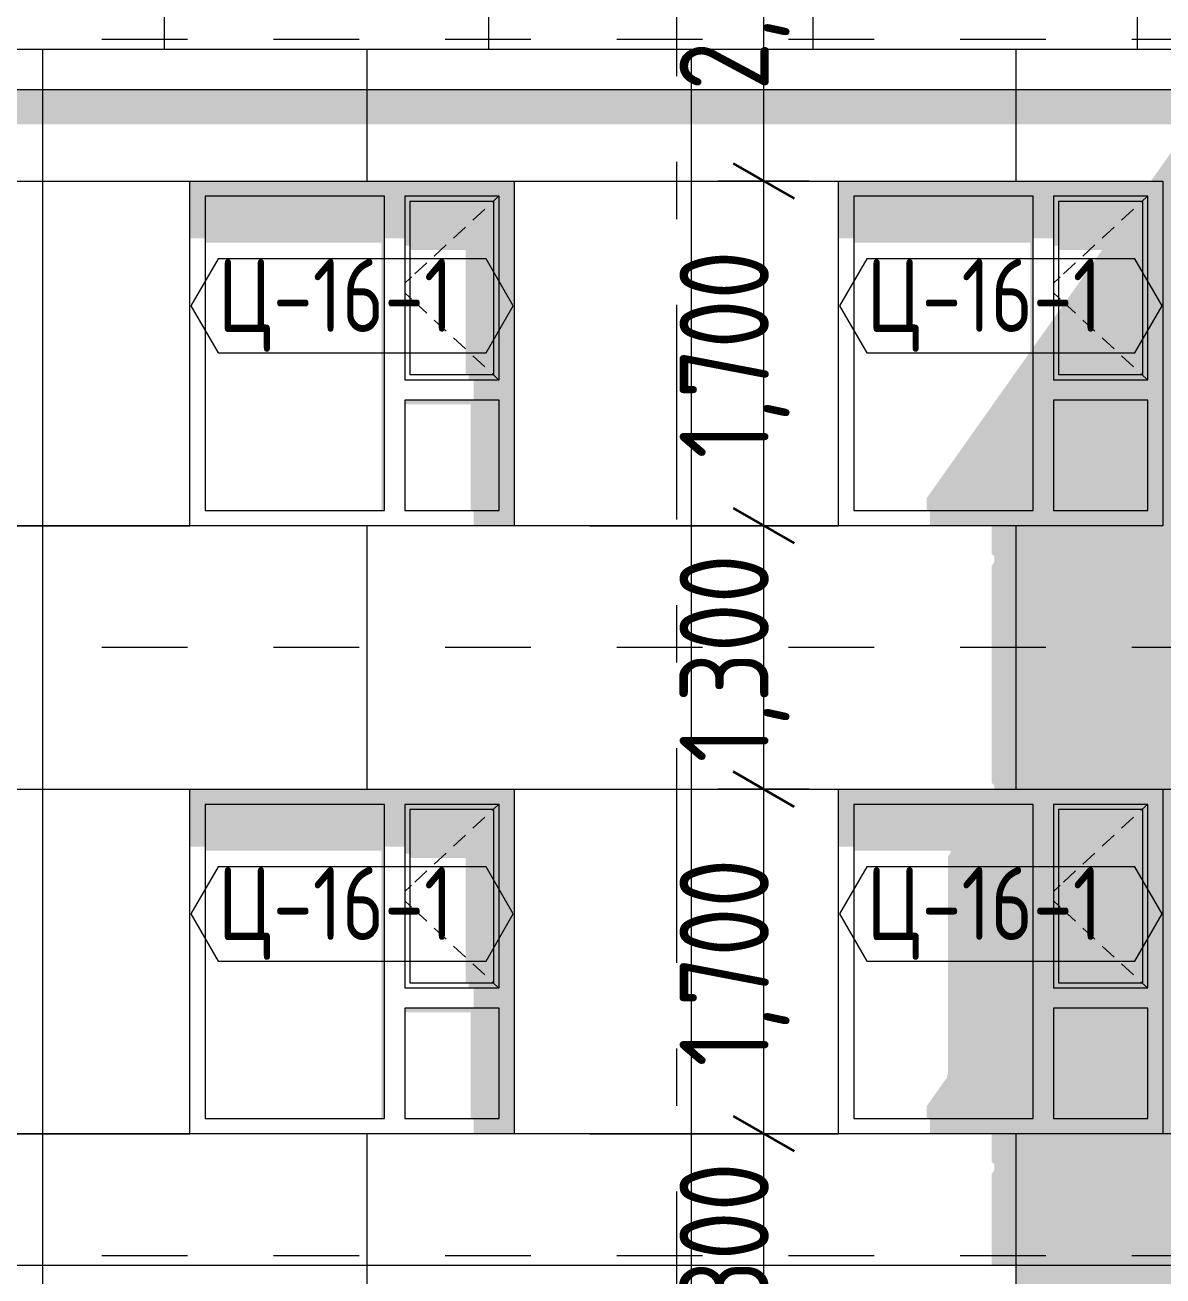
# Model space of a CAD drawing. Header units: millimetres. Extents: x 18162 to 7085488, y 72188 to 247925.
# Drawn here: x 4813226 to 4818840, y 121735 to 127907 of the extents above; entities that cross this region are included whole.
import ezdxf
from ezdxf.enums import TextEntityAlignment as Align

# ---------------------------------------------------------------- set-up
doc = ezdxf.new("R2010")
doc.units = ezdxf.units.MM
doc.header["$MEASUREMENT"] = 0
doc.linetypes.add('Dashed', pattern=[423.333333, 211.666667, -211.666667])
doc.linetypes.add('Double Dashed', pattern=[1093.611073, 529.166651, -211.666656, 141.111112, -211.666656])
for name, color, linetype in [('Archicad Windows', 7, 'Continuous'), ('Structural - Bearing', 7, 'Continuous'), ('Structural - Grid', 7, 'Continuous')]:
    doc.layers.add(name, color=color, linetype=linetype)
doc.styles.add('GENERATED_STYLE_3', font='', dxfattribs={"width": 0.8})
doc.styles.get('GENERATED_STYLE_3').set_extended_font_data('ISOCPEUR MON')
doc.dimstyles.new('GENERATED_STYLE__15', dxfattribs={"dimtxt": 440.00001, "dimasz": 228, "dimexe": 0.18, "dimexo": 150, "dimgap": 0, "dimtad": 1, "dimdec": 0, "dimzin": 0, "dimdsep": 46, "dimtxsty": 'GENERATED_STYLE_3', "dimblk": 'ARROWHEAD_2', "dimblk1": 'ARROWHEAD_2', "dimblk2": 'ARROWHEAD_2', "dimcen": 0.09, "dimclrd": 13, "dimclre": 13, "dimclrt": 13, "dimadec": 0, "dimazin": 0, "dimtfac": 1, "dimtdec": 4, "dimtmove": 0, "dimatfit": 3, "dimfxl": 1, "dimtolj": 1, "dimtzin": 0, "dimarcsym": 0})

# ---------------------------------------------------------------- blocks, each defined once
blk = doc.blocks.new('*X1906', base_point=(4860813, 82836.7))
at = {"layer": 'Structural - Bearing', "color": 8, "linetype": 'Continuous', "lineweight": 13}
for p, q in [((4813313, 121786.7), (4813313, 121586.7)), ((4814913, 121786.7), (4814913, 121586.7)), ((4816513, 121786.7), (4816513, 121586.7)), ((4818113, 121786.7), (4818113, 121586.7))]:
    blk.add_line(p, q, dxfattribs=at)
blk = doc.blocks.new('*X1911', base_point=(4860813, 82836.7))
at = {"layer": 'Structural - Bearing', "color": 8, "linetype": 'Continuous', "lineweight": 13}
for p, q in [((4813313, 124736.7), (4813313, 122436.7)), ((4814913, 124736.7), (4814913, 124136.7)), ((4816513, 124736.7), (4816513, 122436.7)), ((4818113, 124736.7), (4818113, 124136.7)), ((4813101.9, 124136.7), (4813313, 124136.7)), ((4813313, 124136.7), (4814039.5, 124136.7)), ((4815639.5, 124136.7), (4816013, 124136.7)), ((4816013, 124136.7), (4816513, 124136.7)), ((4816513, 124136.7), (4817239.5, 124136.7)), ((4818839.5, 124136.7), (4819213, 124136.7)), ((4813313, 122436.7), (4813101.9, 122436.7)), ((4813101.9, 122436.7), (4813313, 122436.7)), ((4813313, 122436.7), (4814039.5, 122436.7)), ((4813313, 122436.7), (4813313, 121836.7)), ((4814039.5, 122436.7), (4813313, 122436.7)), ((4814913, 122436.7), (4814913, 121836.7)), ((4816013, 122436.7), (4815639.5, 122436.7)), ((4816513, 122436.7), (4816013, 122436.7)), ((4816013, 122436.7), (4816513, 122436.7)), ((4816513, 122436.7), (4817239.5, 122436.7)), ((4816513, 122436.7), (4816513, 121836.7)), ((4817239.5, 122436.7), (4816513, 122436.7)), ((4818113, 122436.7), (4818113, 121836.7)), ((4819213, 122436.7), (4818839.5, 122436.7)), ((4813313, 121836.7), (4813313, 121786.7)), ((4814913, 121836.7), (4814913, 121786.7)), ((4816513, 121836.7), (4816513, 121786.7)), ((4818113, 121836.7), (4818113, 121786.7))]:
    blk.add_line(p, q, dxfattribs=at)
blk = doc.blocks.new('*X1925', base_point=(4860813, 82836.7))
at = {"layer": 'Structural - Bearing', "color": 8, "linetype": 'Continuous', "lineweight": 13}
for p, q in [((4813313, 127586.7), (4813313, 125436.7)), ((4814913, 127586.7), (4814913, 127136.7)), ((4816513, 127586.7), (4816513, 125436.7)), ((4818113, 127586.7), (4818113, 127136.7)), ((4813101.9, 127136.7), (4813313, 127136.7)), ((4813313, 127136.7), (4814039.5, 127136.7)), ((4815639.5, 127136.7), (4816013, 127136.7)), ((4816013, 127136.7), (4816513, 127136.7)), ((4816513, 127136.7), (4817239.5, 127136.7)), ((4813313, 125436.7), (4813101.9, 125436.7)), ((4813101.9, 125436.7), (4813313, 125436.7)), ((4813313, 125436.7), (4814039.5, 125436.7)), ((4813313, 125436.7), (4813313, 124836.7)), ((4814039.5, 125436.7), (4813313, 125436.7)), ((4814913, 125436.7), (4814913, 124836.7)), ((4816013, 125436.7), (4815639.5, 125436.7)), ((4816513, 125436.7), (4816013, 125436.7)), ((4816013, 125436.7), (4816513, 125436.7)), ((4816513, 125436.7), (4817239.5, 125436.7)), ((4816513, 125436.7), (4816513, 124836.7)), ((4817239.5, 125436.7), (4816513, 125436.7)), ((4818113, 125436.7), (4818113, 124836.7)), ((4813313, 124836.7), (4813313, 124736.7)), ((4814913, 124836.7), (4814913, 124736.7)), ((4816513, 124836.7), (4816513, 124736.7)), ((4818113, 124836.7), (4818113, 124736.7))]:
    blk.add_line(p, q, dxfattribs=at)
blk = doc.blocks.new('*X1936', base_point=(4860813, 82836.7))
at = {"layer": 'Structural - Bearing', "color": 8, "linetype": 'Continuous', "lineweight": 13}
for p, q in [((4813313, 127786.7), (4813313, 127586.7)), ((4814913, 127786.7), (4814913, 127586.7)), ((4816513, 127786.7), (4816513, 127586.7)), ((4818113, 127786.7), (4818113, 127586.7))]:
    blk.add_line(p, q, dxfattribs=at)
blk = doc.blocks.new('*X1953', base_point=(4860813, 82836.7))
at = {"layer": 'Structural - Bearing', "color": 7, "linetype": 'Continuous', "lineweight": 9}
for p, q in [((4813913, 128436.7), (4813913, 127836.7)), ((4815513, 128436.7), (4815513, 127836.7)), ((4817113, 128436.7), (4817113, 127836.7)), ((4818713, 128436.7), (4818713, 127836.7)), ((4813913, 127836.7), (4813913, 127786.7)), ((4815513, 127836.7), (4815513, 127786.7)), ((4817113, 127836.7), (4817113, 127786.7)), ((4818713, 127836.7), (4818713, 127786.7))]:
    blk.add_line(p, q, dxfattribs=at)
blk = doc.blocks.new('*D2120', base_point=(4860813, 82836.7))
at = {"color": 12, "linetype": 'Continuous', "lineweight": 35}
for p, q in [((4816719.9, 122523.3), (4817019.9, 122350.1)), ((4816719.9, 121223.3), (4817019.9, 121050.1))]:
    blk.add_line(p, q, dxfattribs=at)
at = {"color": 13, "linetype": 'Continuous', "lineweight": 13}
for p, q in [((4817094.9, 122436.7), (4816644.9, 122436.7)), ((4816869.9, 121136.7), (4816869.9, 122436.7)), ((4817094.9, 121136.7), (4816644.9, 121136.7))]:
    blk.add_line(p, q, dxfattribs=at)
at = {"color": 13, "lineweight": 13, "insert": (4816997.5, 121268.5), "char_height": 440, "attachment_point": 7, "rotation": 90, "style": 'GENERATED_STYLE_3'}
blk.add_mtext('\\A1;{\\pql;\\fISOCPEUR MON|b0|i0|c0|p0;\\W0.800000;1,300}', dxfattribs=at)
blk = doc.blocks.new('ARROWHEAD_2')
at = {"color": 0, "linetype": 'Continuous', "lineweight": 0}
for p, q in [((-0.378, -0.655), (0.378, 0.655)), ((0, 0), (-1, 0))]:
    blk.add_line(p, q, dxfattribs=at)
blk = doc.blocks.new('*D2121', base_point=(4860813, 82836.7))
at = {"color": 12, "linetype": 'Continuous', "lineweight": 35}
for p, q in [((4816719.9, 124223.3), (4817019.9, 124050.1)), ((4816719.9, 122523.3), (4817019.9, 122350.1))]:
    blk.add_line(p, q, dxfattribs=at)
at = {"color": 13, "linetype": 'Continuous', "lineweight": 13}
for p, q in [((4817094.9, 124136.7), (4816644.9, 124136.7)), ((4816869.9, 122436.7), (4816869.9, 124136.7)), ((4817094.9, 122436.7), (4816644.9, 122436.7))]:
    blk.add_line(p, q, dxfattribs=at)
at = {"color": 13, "lineweight": 13, "insert": (4816997.5, 122768.5), "char_height": 440, "attachment_point": 7, "rotation": 90, "style": 'GENERATED_STYLE_3'}
blk.add_mtext('\\A1;{\\pql;\\fISOCPEUR MON|b0|i0|c0|p0;\\W0.800000;1,700}', dxfattribs=at)
blk = doc.blocks.new('*D2122', base_point=(4860813, 82836.7))
at = {"color": 12, "linetype": 'Continuous', "lineweight": 35}
for p, q in [((4816719.9, 125523.3), (4817019.9, 125350.1)), ((4816719.9, 124223.3), (4817019.9, 124050.1))]:
    blk.add_line(p, q, dxfattribs=at)
at = {"color": 13, "linetype": 'Continuous', "lineweight": 13}
for p, q in [((4817094.9, 125436.7), (4816644.9, 125436.7)), ((4816869.9, 124136.7), (4816869.9, 125436.7)), ((4817094.9, 124136.7), (4816644.9, 124136.7))]:
    blk.add_line(p, q, dxfattribs=at)
at = {"color": 13, "lineweight": 13, "insert": (4816997.5, 124268.5), "char_height": 440, "attachment_point": 7, "rotation": 90, "style": 'GENERATED_STYLE_3'}
blk.add_mtext('\\A1;{\\pql;\\fISOCPEUR MON|b0|i0|c0|p0;\\W0.800000;1,300}', dxfattribs=at)
blk = doc.blocks.new('*D2123', base_point=(4860813, 82836.7))
at = {"color": 12, "linetype": 'Continuous', "lineweight": 35}
for p, q in [((4816719.9, 127223.3), (4817019.9, 127050.1)), ((4816719.9, 125523.3), (4817019.9, 125350.1))]:
    blk.add_line(p, q, dxfattribs=at)
at = {"color": 13, "linetype": 'Continuous', "lineweight": 13}
for p, q in [((4817094.9, 127136.7), (4816644.9, 127136.7)), ((4816869.9, 125436.7), (4816869.9, 127136.7)), ((4817094.9, 125436.7), (4816644.9, 125436.7))]:
    blk.add_line(p, q, dxfattribs=at)
at = {"color": 13, "lineweight": 13, "insert": (4816997.5, 125768.5), "char_height": 440, "attachment_point": 7, "rotation": 90, "style": 'GENERATED_STYLE_3'}
blk.add_mtext('\\A1;{\\pql;\\fISOCPEUR MON|b0|i0|c0|p0;\\W0.800000;1,700}', dxfattribs=at)
blk = doc.blocks.new('*D2124', base_point=(4860813, 82836.7))
at = {"color": 13, "linetype": 'Continuous', "lineweight": 13}
for p, q in [((4816869.9, 129136.7), (4816869.9, 129283.4)), ((4817094.9, 129136.7), (4816644.9, 129136.7)), ((4816869.9, 127136.7), (4816869.9, 129136.7)), ((4817094.9, 127136.7), (4816644.9, 127136.7))]:
    blk.add_line(p, q, dxfattribs=at)
at = {"color": 12, "linetype": 'Continuous', "lineweight": 35}
for p, q in [((4817019.9, 129050.1), (4816719.9, 129223.3)), ((4816719.9, 127223.3), (4817019.9, 127050.1))]:
    blk.add_line(p, q, dxfattribs=at)
at = {"color": 13, "lineweight": 13, "insert": (4816997.5, 127583.4), "char_height": 440, "attachment_point": 7, "rotation": 90, "style": 'GENERATED_STYLE_3'}
blk.add_mtext('\\A1;{\\pql;\\fISOCPEUR MON|b0|i0|c0|p0;\\W0.800000;2,000}', dxfattribs=at)
blk = doc.blocks.new('Label_56_3', base_point=(4814839.5, 123286.7))
at = {"color": 13, "linetype": 'Continuous', "lineweight": 13, "flags": 128}
blk.add_lwpolyline([(4814044.4, 123520.9), (4814178.5, 123288.7), (4815500.6, 123288.7), (4815634.7, 123520.9), (4815500.6, 123753.2), (4814178.5, 123753.2)], close=True, dxfattribs=at)
at = {"color": 13, "lineweight": 13, "insert": (4814178.5, 123752.5), "char_height": 360, "attachment_point": 1, "style": 'GENERATED_STYLE_3'}
blk.add_mtext('\\A1;{\\pql;\\pt0,253000;\\fISOCPEUR MON|b0|i0|c0|p0;\\W0.800000;Ц-16-1\\fISOCPEUR MON|b0|i0|c0|p0;\\W0.800000;\\A1{\\H.66x;\\S^  ;}\\fISOCPEUR MON|b0|i0|c0|p0;\\W0.800000;\\fISOCPEUR MON|b0|i0|c0|p0;\\W0.800000;\\A1{\\H.66x;\\S^  ;}\\fISOCPEUR MON|b0|i0|c0|p0;\\W0.800000; \\fISOCPEUR MON|b0|i0|c0|p0;\\W0.800000;\\fISOCPEUR MON|b0|i0|c0|p0;\\W0.800000;\\fISOCPEUR MON|b0|i0|c0|p0;\\W0.800000;\\fISOCPEUR MON|b0|i0|c0|p0;\\W0.800000;\\fISOCPEUR MON|b0|i0|c0|p0;\\W0.800000;\\fISOCPEUR MON|b0|i0|c0|p0;\\W0.800000;\\fISOCPEUR MON|b0|i0|c0|p0;\\W0.800000;\\fISOCPEUR MON|b0|i0|c0|p0;\\W0.800000;\\fISOCPEUR MON|b0|i0|c0|p0;\\W0.800000;\\fISOCPEUR MON|b0|i0|c0|p0;\\W0.800000;\\fISOCPEUR MON|b0|i0|c0|p0;\\W0.800000;\\fISOCPEUR MON|b0|i0|c0|p0;\\W0.800000;\\fISOCPEUR MON|b0|i0|c0|p0;\\W0.800000;\\fISOCPEUR MON|b0|i0|c0|p0;\\W0.800000;\\fISOCPEUR MON|b0|i0|c0|p0;\\W0.800000;\\fISOCPEUR MON|b0|i0|c0|p0;\\W0.800000;\\fISOCPEUR MON|b0|i0|c0|p0;\\W0.800000;\\fISOCPEUR MON|b0|i0|c0|p0;\\W0.800000;\\fISOCPEUR MON|b0|i0|c0|p0;\\W0.800000;\\fISOCPEUR MON|b0|i0|c0|p0;\\W0.800000;\\fISOCPEUR MON|b0|i0|c0|p0;\\W0.800000;\\fISOCPEUR MON|b0|i0|c0|p0;\\W0.800000;\\fISOCPEUR MON|b0|i0|c0|p0;\\W0.800000;\\fISOCPEUR MON|b0|i0|c0|p0;\\W0.800000;\\fISOCPEUR MON|b0|i0|c0|p0;\\W0.800000;\\fISOCPEUR MON|b0|i0|c0|p0;\\W0.800000;\\fISOCPEUR MON|b0|i0|c0|p0;\\W0.800000;\\fISOCPEUR MON|b0|i0|c0|p0;\\W0.800000;\\fISOCPEUR MON|b0|i0|c0|p0;\\W0.800000;\\fISOCPEUR MON|b0|i0|c0|p0;\\W0.800000;\\fISOCPEUR MON|b0|i0|c0|p0;\\W0.800000;\\fISOCPEUR MON|b0|i0|c0|p0;\\W0.800000;\\fISOCPEUR MON|b0|i0|c0|p0;\\W0.800000;\\fISOCPEUR MON|b0|i0|c0|p0;\\W0.800000;\\fISOCPEUR MON|b0|i0|c0|p0;\\W0.800000;\\fISOCPEUR MON|b0|i0|c0|p0;\\W0.800000;\\fISOCPEUR MON|b0|i0|c0|p0;\\W0.800000;\\fISOCPEUR MON|b0|i0|c0|p0;\\W0.800000;\\fISOCPEUR MON|b0|i0|c0|p0;\\W0.800000;\\fISOCPEUR MON|b0|i0|c0|p0;\\W0.800000;\\fISOCPEUR MON|b0|i0|c0|p0;\\W0.800000;\\fISOCPEUR MON|b0|i0|c0|p0;\\W0.800000;\\fISOCPEUR MON|b0|i0|c0|p0;\\W0.800000;}', dxfattribs=at)
blk = doc.blocks.new('Label_57_3', base_point=(4818039.5, 123286.7))
at = {"color": 13, "linetype": 'Continuous', "lineweight": 13, "flags": 128}
blk.add_lwpolyline([(4817244.4, 123520.9), (4817378.5, 123288.7), (4818700.6, 123288.7), (4818834.7, 123520.9), (4818700.6, 123753.2), (4817378.5, 123753.2)], close=True, dxfattribs=at)
at = {"color": 13, "lineweight": 13, "insert": (4817378.5, 123752.5), "char_height": 360, "attachment_point": 1, "style": 'GENERATED_STYLE_3'}
blk.add_mtext('\\A1;{\\pql;\\pt0,253000;\\fISOCPEUR MON|b0|i0|c0|p0;\\W0.800000;Ц-16-1\\fISOCPEUR MON|b0|i0|c0|p0;\\W0.800000;\\A1{\\H.66x;\\S^  ;}\\fISOCPEUR MON|b0|i0|c0|p0;\\W0.800000;\\fISOCPEUR MON|b0|i0|c0|p0;\\W0.800000;\\A1{\\H.66x;\\S^  ;}\\fISOCPEUR MON|b0|i0|c0|p0;\\W0.800000; \\fISOCPEUR MON|b0|i0|c0|p0;\\W0.800000;\\fISOCPEUR MON|b0|i0|c0|p0;\\W0.800000;\\fISOCPEUR MON|b0|i0|c0|p0;\\W0.800000;\\fISOCPEUR MON|b0|i0|c0|p0;\\W0.800000;\\fISOCPEUR MON|b0|i0|c0|p0;\\W0.800000;\\fISOCPEUR MON|b0|i0|c0|p0;\\W0.800000;\\fISOCPEUR MON|b0|i0|c0|p0;\\W0.800000;\\fISOCPEUR MON|b0|i0|c0|p0;\\W0.800000;\\fISOCPEUR MON|b0|i0|c0|p0;\\W0.800000;\\fISOCPEUR MON|b0|i0|c0|p0;\\W0.800000;\\fISOCPEUR MON|b0|i0|c0|p0;\\W0.800000;\\fISOCPEUR MON|b0|i0|c0|p0;\\W0.800000;\\fISOCPEUR MON|b0|i0|c0|p0;\\W0.800000;\\fISOCPEUR MON|b0|i0|c0|p0;\\W0.800000;\\fISOCPEUR MON|b0|i0|c0|p0;\\W0.800000;\\fISOCPEUR MON|b0|i0|c0|p0;\\W0.800000;\\fISOCPEUR MON|b0|i0|c0|p0;\\W0.800000;\\fISOCPEUR MON|b0|i0|c0|p0;\\W0.800000;\\fISOCPEUR MON|b0|i0|c0|p0;\\W0.800000;\\fISOCPEUR MON|b0|i0|c0|p0;\\W0.800000;\\fISOCPEUR MON|b0|i0|c0|p0;\\W0.800000;\\fISOCPEUR MON|b0|i0|c0|p0;\\W0.800000;\\fISOCPEUR MON|b0|i0|c0|p0;\\W0.800000;\\fISOCPEUR MON|b0|i0|c0|p0;\\W0.800000;\\fISOCPEUR MON|b0|i0|c0|p0;\\W0.800000;\\fISOCPEUR MON|b0|i0|c0|p0;\\W0.800000;\\fISOCPEUR MON|b0|i0|c0|p0;\\W0.800000;\\fISOCPEUR MON|b0|i0|c0|p0;\\W0.800000;\\fISOCPEUR MON|b0|i0|c0|p0;\\W0.800000;\\fISOCPEUR MON|b0|i0|c0|p0;\\W0.800000;\\fISOCPEUR MON|b0|i0|c0|p0;\\W0.800000;\\fISOCPEUR MON|b0|i0|c0|p0;\\W0.800000;\\fISOCPEUR MON|b0|i0|c0|p0;\\W0.800000;\\fISOCPEUR MON|b0|i0|c0|p0;\\W0.800000;\\fISOCPEUR MON|b0|i0|c0|p0;\\W0.800000;\\fISOCPEUR MON|b0|i0|c0|p0;\\W0.800000;\\fISOCPEUR MON|b0|i0|c0|p0;\\W0.800000;\\fISOCPEUR MON|b0|i0|c0|p0;\\W0.800000;\\fISOCPEUR MON|b0|i0|c0|p0;\\W0.800000;\\fISOCPEUR MON|b0|i0|c0|p0;\\W0.800000;\\fISOCPEUR MON|b0|i0|c0|p0;\\W0.800000;\\fISOCPEUR MON|b0|i0|c0|p0;\\W0.800000;\\fISOCPEUR MON|b0|i0|c0|p0;\\W0.800000;}', dxfattribs=at)
blk = doc.blocks.new('Label_61_3', base_point=(4814839.5, 126286.7))
at = {"color": 13, "linetype": 'Continuous', "lineweight": 13, "flags": 128}
blk.add_lwpolyline([(4814044.4, 126520.9), (4814178.5, 126288.7), (4815500.6, 126288.7), (4815634.7, 126520.9), (4815500.6, 126753.2), (4814178.5, 126753.2)], close=True, dxfattribs=at)
at = {"color": 13, "lineweight": 13, "insert": (4814178.5, 126752.5), "char_height": 360, "attachment_point": 1, "style": 'GENERATED_STYLE_3'}
blk.add_mtext('\\A1;{\\pql;\\pt0,253000;\\fISOCPEUR MON|b0|i0|c0|p0;\\W0.800000;Ц-16-1\\fISOCPEUR MON|b0|i0|c0|p0;\\W0.800000;\\A1{\\H.66x;\\S^  ;}\\fISOCPEUR MON|b0|i0|c0|p0;\\W0.800000;\\fISOCPEUR MON|b0|i0|c0|p0;\\W0.800000;\\A1{\\H.66x;\\S^  ;}\\fISOCPEUR MON|b0|i0|c0|p0;\\W0.800000; \\fISOCPEUR MON|b0|i0|c0|p0;\\W0.800000;\\fISOCPEUR MON|b0|i0|c0|p0;\\W0.800000;\\fISOCPEUR MON|b0|i0|c0|p0;\\W0.800000;\\fISOCPEUR MON|b0|i0|c0|p0;\\W0.800000;\\fISOCPEUR MON|b0|i0|c0|p0;\\W0.800000;\\fISOCPEUR MON|b0|i0|c0|p0;\\W0.800000;\\fISOCPEUR MON|b0|i0|c0|p0;\\W0.800000;\\fISOCPEUR MON|b0|i0|c0|p0;\\W0.800000;\\fISOCPEUR MON|b0|i0|c0|p0;\\W0.800000;\\fISOCPEUR MON|b0|i0|c0|p0;\\W0.800000;\\fISOCPEUR MON|b0|i0|c0|p0;\\W0.800000;\\fISOCPEUR MON|b0|i0|c0|p0;\\W0.800000;\\fISOCPEUR MON|b0|i0|c0|p0;\\W0.800000;\\fISOCPEUR MON|b0|i0|c0|p0;\\W0.800000;\\fISOCPEUR MON|b0|i0|c0|p0;\\W0.800000;\\fISOCPEUR MON|b0|i0|c0|p0;\\W0.800000;\\fISOCPEUR MON|b0|i0|c0|p0;\\W0.800000;\\fISOCPEUR MON|b0|i0|c0|p0;\\W0.800000;\\fISOCPEUR MON|b0|i0|c0|p0;\\W0.800000;\\fISOCPEUR MON|b0|i0|c0|p0;\\W0.800000;\\fISOCPEUR MON|b0|i0|c0|p0;\\W0.800000;\\fISOCPEUR MON|b0|i0|c0|p0;\\W0.800000;\\fISOCPEUR MON|b0|i0|c0|p0;\\W0.800000;\\fISOCPEUR MON|b0|i0|c0|p0;\\W0.800000;\\fISOCPEUR MON|b0|i0|c0|p0;\\W0.800000;\\fISOCPEUR MON|b0|i0|c0|p0;\\W0.800000;\\fISOCPEUR MON|b0|i0|c0|p0;\\W0.800000;\\fISOCPEUR MON|b0|i0|c0|p0;\\W0.800000;\\fISOCPEUR MON|b0|i0|c0|p0;\\W0.800000;\\fISOCPEUR MON|b0|i0|c0|p0;\\W0.800000;\\fISOCPEUR MON|b0|i0|c0|p0;\\W0.800000;\\fISOCPEUR MON|b0|i0|c0|p0;\\W0.800000;\\fISOCPEUR MON|b0|i0|c0|p0;\\W0.800000;\\fISOCPEUR MON|b0|i0|c0|p0;\\W0.800000;\\fISOCPEUR MON|b0|i0|c0|p0;\\W0.800000;\\fISOCPEUR MON|b0|i0|c0|p0;\\W0.800000;\\fISOCPEUR MON|b0|i0|c0|p0;\\W0.800000;\\fISOCPEUR MON|b0|i0|c0|p0;\\W0.800000;\\fISOCPEUR MON|b0|i0|c0|p0;\\W0.800000;\\fISOCPEUR MON|b0|i0|c0|p0;\\W0.800000;\\fISOCPEUR MON|b0|i0|c0|p0;\\W0.800000;\\fISOCPEUR MON|b0|i0|c0|p0;\\W0.800000;\\fISOCPEUR MON|b0|i0|c0|p0;\\W0.800000;}', dxfattribs=at)
blk = doc.blocks.new('Label_62_3', base_point=(4818039.5, 126286.7))
at = {"color": 13, "linetype": 'Continuous', "lineweight": 13, "flags": 128}
blk.add_lwpolyline([(4817244.4, 126520.9), (4817378.5, 126288.7), (4818700.6, 126288.7), (4818834.7, 126520.9), (4818700.6, 126753.2), (4817378.5, 126753.2)], close=True, dxfattribs=at)
at = {"color": 13, "lineweight": 13, "insert": (4817378.5, 126752.5), "char_height": 360, "attachment_point": 1, "style": 'GENERATED_STYLE_3'}
blk.add_mtext('\\A1;{\\pql;\\pt0,253000;\\fISOCPEUR MON|b0|i0|c0|p0;\\W0.800000;Ц-16-1\\fISOCPEUR MON|b0|i0|c0|p0;\\W0.800000;\\A1{\\H.66x;\\S^  ;}\\fISOCPEUR MON|b0|i0|c0|p0;\\W0.800000;\\fISOCPEUR MON|b0|i0|c0|p0;\\W0.800000;\\A1{\\H.66x;\\S^  ;}\\fISOCPEUR MON|b0|i0|c0|p0;\\W0.800000; \\fISOCPEUR MON|b0|i0|c0|p0;\\W0.800000;\\fISOCPEUR MON|b0|i0|c0|p0;\\W0.800000;\\fISOCPEUR MON|b0|i0|c0|p0;\\W0.800000;\\fISOCPEUR MON|b0|i0|c0|p0;\\W0.800000;\\fISOCPEUR MON|b0|i0|c0|p0;\\W0.800000;\\fISOCPEUR MON|b0|i0|c0|p0;\\W0.800000;\\fISOCPEUR MON|b0|i0|c0|p0;\\W0.800000;\\fISOCPEUR MON|b0|i0|c0|p0;\\W0.800000;\\fISOCPEUR MON|b0|i0|c0|p0;\\W0.800000;\\fISOCPEUR MON|b0|i0|c0|p0;\\W0.800000;\\fISOCPEUR MON|b0|i0|c0|p0;\\W0.800000;\\fISOCPEUR MON|b0|i0|c0|p0;\\W0.800000;\\fISOCPEUR MON|b0|i0|c0|p0;\\W0.800000;\\fISOCPEUR MON|b0|i0|c0|p0;\\W0.800000;\\fISOCPEUR MON|b0|i0|c0|p0;\\W0.800000;\\fISOCPEUR MON|b0|i0|c0|p0;\\W0.800000;\\fISOCPEUR MON|b0|i0|c0|p0;\\W0.800000;\\fISOCPEUR MON|b0|i0|c0|p0;\\W0.800000;\\fISOCPEUR MON|b0|i0|c0|p0;\\W0.800000;\\fISOCPEUR MON|b0|i0|c0|p0;\\W0.800000;\\fISOCPEUR MON|b0|i0|c0|p0;\\W0.800000;\\fISOCPEUR MON|b0|i0|c0|p0;\\W0.800000;\\fISOCPEUR MON|b0|i0|c0|p0;\\W0.800000;\\fISOCPEUR MON|b0|i0|c0|p0;\\W0.800000;\\fISOCPEUR MON|b0|i0|c0|p0;\\W0.800000;\\fISOCPEUR MON|b0|i0|c0|p0;\\W0.800000;\\fISOCPEUR MON|b0|i0|c0|p0;\\W0.800000;\\fISOCPEUR MON|b0|i0|c0|p0;\\W0.800000;\\fISOCPEUR MON|b0|i0|c0|p0;\\W0.800000;\\fISOCPEUR MON|b0|i0|c0|p0;\\W0.800000;\\fISOCPEUR MON|b0|i0|c0|p0;\\W0.800000;\\fISOCPEUR MON|b0|i0|c0|p0;\\W0.800000;\\fISOCPEUR MON|b0|i0|c0|p0;\\W0.800000;\\fISOCPEUR MON|b0|i0|c0|p0;\\W0.800000;\\fISOCPEUR MON|b0|i0|c0|p0;\\W0.800000;\\fISOCPEUR MON|b0|i0|c0|p0;\\W0.800000;\\fISOCPEUR MON|b0|i0|c0|p0;\\W0.800000;\\fISOCPEUR MON|b0|i0|c0|p0;\\W0.800000;\\fISOCPEUR MON|b0|i0|c0|p0;\\W0.800000;\\fISOCPEUR MON|b0|i0|c0|p0;\\W0.800000;\\fISOCPEUR MON|b0|i0|c0|p0;\\W0.800000;\\fISOCPEUR MON|b0|i0|c0|p0;\\W0.800000;\\fISOCPEUR MON|b0|i0|c0|p0;\\W0.800000;}', dxfattribs=at)
blk = doc.blocks.new('Standard grid marker[369]_3', base_point=(4816439.5, 142836.7))
at = {"layer": 'Structural - Grid', "color": 13, "linetype": 'Double Dashed', "lineweight": 13, "ltscale": 2}
blk.add_line((4816439.5, 141836.7), (4816439.5, 80336.7), dxfattribs=at)
at = {"layer": 'Structural - Grid', "color": 13, "lineweight": 13, "style": 'GENERATED_STYLE_3'}
blk.add_attdef('AC_MarkerText_1', text='', height=500, rotation=360, dxfattribs=at).set_placement((4816439.5, 78986.7), align=Align.TOP_CENTER)

msp = doc.modelspace()

# ---------------------------------------------------------------- hatches: boundary and pattern name
at = {"layer": 'Archicad Windows', "linetype": 'Continuous', "lineweight": 0}
for points in [[(4814999.5, 127061.7), (4815099.5, 127061.7), (4815564.5, 127061.7), (4815639.5, 127061.7), (4815639.5, 127136.7), (4814039.5, 127136.7), (4814039.5, 127061.7), (4814114.5, 127061.7)], [(4818199.5, 127061.7), (4818299.5, 127061.7), (4818764.5, 127061.7), (4818839.5, 127061.7), (4818839.5, 127136.7), (4817239.5, 127136.7), (4817239.5, 127061.7), (4817314.5, 127061.7)], [(4814114.5, 127061.7), (4814039.5, 127061.7), (4814039.5, 126853.8), (4814114.5, 126853.8)], [(4814114.5, 127061.7), (4814114.5, 126832.6), (4814984.5, 126832.6), (4814984.5, 125511.7), (4814999.5, 125511.7), (4814999.5, 127061.7)], [(4814999.5, 127061.7), (4814999.5, 126853.8), (4815099.5, 126853.8), (4815099.5, 127061.7)], [(4815564.5, 127061.7), (4815099.5, 127061.7), (4815099.5, 127036.7), (4815124.5, 127036.7), (4815539.5, 127036.7), (4815564.5, 127036.7)], [(4815099.5, 127036.7), (4815099.5, 126818.5), (4815124.5, 126818.5), (4815124.5, 127036.7)], [(4815539.5, 127036.7), (4815124.5, 127036.7), (4815124.5, 126797.3), (4815399.5, 126797.3), (4815399.5, 126181.7), (4815539.5, 126181.7)], [(4815539.5, 126181.7), (4815564.5, 126181.7), (4815564.5, 127036.7), (4815539.5, 127036.7)], [(4815564.5, 126156.7), (4815564.5, 126056.7), (4815564.5, 125511.7), (4815639.5, 125511.7), (4815639.5, 127061.7), (4815564.5, 127061.7)], [(4817239.5, 127061.7), (4817239.5, 126853.8), (4817314.5, 126853.8), (4817314.5, 127061.7)], [(4817314.5, 127061.7), (4817314.5, 126832.6), (4818184.5, 126832.6), (4818184.5, 126294.7), (4817674.5, 125573.4), (4817674.5, 125511.7), (4818199.5, 125511.7), (4818199.5, 127061.7)], [(4818299.5, 127061.7), (4818199.5, 127061.7), (4818199.5, 126853.8), (4818299.5, 126853.8)], [(4818764.5, 127061.7), (4818299.5, 127061.7), (4818299.5, 127036.7), (4818324.5, 127036.7), (4818739.5, 127036.7), (4818764.5, 127036.7)], [(4818324.5, 127036.7), (4818299.5, 127036.7), (4818299.5, 126818.5), (4818324.5, 126818.5)], [(4818739.5, 127036.7), (4818324.5, 127036.7), (4818324.5, 126797.3), (4818539.9, 126797.3), (4818324.5, 126492.7), (4818324.5, 126181.7), (4818739.5, 126181.7)], [(4818739.5, 126181.7), (4818764.5, 126181.7), (4818764.5, 127036.7), (4818739.5, 127036.7)], [(4818764.5, 126156.7), (4818764.5, 126056.7), (4818764.5, 125511.7), (4818839.5, 125511.7), (4818839.5, 127061.7), (4818764.5, 127061.7)], [(4818299.5, 126181.7), (4818324.5, 126181.7), (4818324.5, 126492.7), (4818299.5, 126457.3)], [(4818299.5, 126457.3), (4818199.5, 126315.9), (4818199.5, 125511.7), (4818299.5, 125511.7)], [(4815564.5, 126181.7), (4815414.5, 126181.7), (4815414.5, 126156.7), (4815564.5, 126156.7)], [(4815564.5, 126156.7), (4815439.5, 126156.7), (4815439.5, 126056.7), (4815564.5, 126056.7)], [(4818324.5, 126181.7), (4818299.5, 126181.7), (4818299.5, 126156.7), (4818764.5, 126156.7), (4818764.5, 126181.7), (4818739.5, 126181.7)], [(4818764.5, 126056.7), (4818764.5, 126156.7), (4818299.5, 126156.7), (4818299.5, 126056.7)], [(4815564.5, 126056.7), (4815099.5, 126056.7), (4815099.5, 126035.5), (4815424.5, 126035.5), (4815424.5, 125511.7), (4815564.5, 125511.7)], [(4818764.5, 125511.7), (4818764.5, 126056.7), (4818299.5, 126056.7), (4818299.5, 125511.7)], [(4815439.5, 125436.7), (4815639.5, 125436.7), (4815639.5, 125511.7), (4815439.5, 125511.7)], [(4818839.5, 125511.7), (4817689.5, 125511.7), (4817689.5, 125436.7), (4818839.5, 125436.7)], [(4814999.5, 124061.7), (4815099.5, 124061.7), (4815564.5, 124061.7), (4815639.5, 124061.7), (4815639.5, 124136.7), (4814039.5, 124136.7), (4814039.5, 124061.7), (4814114.5, 124061.7)], [(4818199.5, 124061.7), (4818299.5, 124061.7), (4818764.5, 124061.7), (4818839.5, 124061.7), (4818839.5, 124136.7), (4817239.5, 124136.7), (4817239.5, 124061.7), (4817314.5, 124061.7)], [(4814114.5, 124061.7), (4814039.5, 124061.7), (4814039.5, 123853.8), (4814114.5, 123853.8)], [(4814999.5, 124061.7), (4814114.5, 124061.7), (4814114.5, 123832.6), (4814984.5, 123832.6), (4814984.5, 122511.7), (4814999.5, 122511.7)], [(4814999.5, 124061.7), (4814999.5, 123853.8), (4815099.5, 123853.8), (4815099.5, 124061.7)], [(4815564.5, 124061.7), (4815099.5, 124061.7), (4815099.5, 124036.7), (4815124.5, 124036.7), (4815539.5, 124036.7), (4815564.5, 124036.7)], [(4815564.5, 123156.7), (4815564.5, 123056.7), (4815564.5, 122511.7), (4815639.5, 122511.7), (4815639.5, 124061.7), (4815564.5, 124061.7)], [(4817314.5, 124061.7), (4817239.5, 124061.7), (4817239.5, 123853.8), (4817314.5, 123853.8)], [(4817314.5, 124061.7), (4817314.5, 123832.6), (4817792.1, 123832.6), (4817792.1, 123821.9), (4817779.5, 123804.2), (4817779.5, 122731.2), (4817774.5, 122724.2), (4817774.5, 122714.9), (4817674.5, 122573.4), (4817674.5, 122511.7), (4818199.5, 122511.7), (4818199.5, 124061.7)], [(4818299.5, 123056.7), (4818299.5, 123156.7), (4818299.5, 124061.7), (4818199.5, 124061.7), (4818199.5, 122511.7), (4818299.5, 122511.7)], [(4818764.5, 124061.7), (4818299.5, 124061.7), (4818299.5, 124036.7), (4818324.5, 124036.7), (4818739.5, 124036.7), (4818764.5, 124036.7)], [(4818764.5, 123156.7), (4818764.5, 123056.7), (4818764.5, 122511.7), (4818839.5, 122511.7), (4818839.5, 124061.7), (4818764.5, 124061.7)], [(4815124.5, 124036.7), (4815099.5, 124036.7), (4815099.5, 123818.5), (4815124.5, 123818.5)], [(4815124.5, 124036.7), (4815124.5, 123797.3), (4815399.5, 123797.3), (4815399.5, 123181.7), (4815539.5, 123181.7), (4815539.5, 124036.7)], [(4815539.5, 123181.7), (4815564.5, 123181.7), (4815564.5, 124036.7), (4815539.5, 124036.7)], [(4818324.5, 124036.7), (4818299.5, 124036.7), (4818299.5, 123181.7), (4818324.5, 123181.7)], [(4818739.5, 123181.7), (4818739.5, 124036.7), (4818324.5, 124036.7), (4818324.5, 123181.7)], [(4818739.5, 123181.7), (4818764.5, 123181.7), (4818764.5, 124036.7), (4818739.5, 124036.7)], [(4815564.5, 123181.7), (4815414.5, 123181.7), (4815414.5, 123156.7), (4815564.5, 123156.7)], [(4815564.5, 123156.7), (4815439.5, 123156.7), (4815439.5, 123056.7), (4815564.5, 123056.7)], [(4818324.5, 123181.7), (4818299.5, 123181.7), (4818299.5, 123156.7), (4818764.5, 123156.7), (4818764.5, 123181.7), (4818739.5, 123181.7)], [(4818764.5, 123056.7), (4818764.5, 123156.7), (4818299.5, 123156.7), (4818299.5, 123056.7)], [(4815564.5, 123056.7), (4815099.5, 123056.7), (4815099.5, 123035.5), (4815424.5, 123035.5), (4815424.5, 122511.7), (4815564.5, 122511.7)], [(4818764.5, 122511.7), (4818764.5, 123056.7), (4818299.5, 123056.7), (4818299.5, 122511.7)], [(4815439.5, 122436.7), (4815639.5, 122436.7), (4815639.5, 122511.7), (4815439.5, 122511.7)], [(4818839.5, 122511.7), (4817689.5, 122511.7), (4817689.5, 122436.7), (4818839.5, 122436.7)]]:
    msp.add_hatch(color=49, dxfattribs=at).paths.add_polyline_path(points)
at = {"layer": 'Structural - Bearing', "linetype": 'Continuous', "lineweight": 0}
for points in [[(4812444.5, 127586.7), (4809589.5, 127586.7), (4809589.5, 124736.7), (4809839.5, 124736.7), (4809839.5, 124786.7), (4813075.4, 124786.7), (4813089.5, 124806.7), (4809889.5, 124806.7), (4809889.5, 124866.7), (4809877.1, 124866.7), (4809877.1, 127496.7), (4809889.5, 127496.7), (4809889.5, 127556.7), (4813089.5, 127556.7), (4813089.5, 127496.7), (4813101.9, 127496.7), (4813101.9, 127417.4), (4818978.4, 127417.4), (4818779.9, 127136.7), (4818839.5, 127136.7), (4818839.5, 125436.7), (4817994.5, 125436.7), (4817994.5, 125298.2), (4818007.1, 125285.6), (4818007.1, 125256), (4817994.5, 125238.2), (4817994.5, 124736.7), (4819239.5, 124736.7), (4819239.5, 124786.7), (4822475.4, 124786.7), (4822489.5, 124806.7), (4819289.5, 124806.7), (4819289.5, 124866.7), (4819277.1, 124866.7), (4819277.1, 127496.7), (4819289.5, 127496.7), (4819289.5, 127556.7), (4822489.5, 127556.7), (4822489.5, 127496.7), (4822501.9, 127496.7), (4822501.9, 127417.4), (4823519.5, 127417.4), (4823519.5, 125608.4), (4823539.5, 125608.4), (4823539.5, 127586.7), (4822342.7, 127586.7), (4815714.5, 127586.7)], [(4817994.5, 124168.2), (4818007.1, 124155.6), (4818007.1, 124136.7), (4818839.5, 124136.7), (4818839.5, 122436.7), (4817994.5, 122436.7), (4817994.5, 122298.2), (4818007.1, 122285.6), (4818007.1, 122256), (4817994.5, 122238.2), (4817994.5, 121786.7), (4822475.4, 121786.7), (4822489.5, 121806.7), (4819289.5, 121806.7), (4819289.5, 121866.7), (4819277.1, 121866.7), (4819277.1, 124496.7), (4819289.5, 124496.7), (4819289.5, 124556.7), (4822489.5, 124556.7), (4822489.5, 124516), (4822539.5, 124586.7), (4819239.5, 124586.7), (4819239.5, 124736.7), (4817994.5, 124736.7)], [(4818114.2, 121586.7), (4819239.5, 121586.7), (4819239.5, 121786.7), (4818114.2, 121786.7)]]:
    msp.add_hatch(color=49, dxfattribs=at).paths.add_polyline_path(points)

# ---------------------------------------------------------------- linework, layer by layer
at = {"color": 8, "linetype": 'Dashed', "lineweight": 13, "ltscale": 2}
for p, q in [((4805138.5, 127836.7), (4846132, 127836.7)), ((4805138.5, 124836.7), (4846132, 124836.7)), ((4805138.5, 121836.7), (4846132, 121836.7))]:
    msp.add_line(p, q, dxfattribs=at)
at = {"layer": 'Archicad Windows', "color": 7, "linetype": 'Continuous', "lineweight": 13}
for p, q in [((4814039.5, 127136.7), (4815639.5, 127136.7)), ((4814039.5, 125436.7), (4814039.5, 127136.7)), ((4815639.5, 127136.7), (4815639.5, 125436.7)), ((4817239.5, 125436.7), (4817239.5, 127136.7)), ((4817239.5, 127136.7), (4818839.5, 127136.7)), ((4818839.5, 127136.7), (4818839.5, 125436.7)), ((4815639.5, 125436.7), (4814039.5, 125436.7)), ((4818839.5, 125436.7), (4817239.5, 125436.7)), ((4814039.5, 124136.7), (4815639.5, 124136.7)), ((4814039.5, 122436.7), (4814039.5, 124136.7)), ((4815639.5, 124136.7), (4815639.5, 122436.7)), ((4817239.5, 122436.7), (4817239.5, 124136.7)), ((4817239.5, 124136.7), (4818839.5, 124136.7)), ((4818839.5, 124136.7), (4818839.5, 122436.7)), ((4815639.5, 122436.7), (4814039.5, 122436.7)), ((4818839.5, 122436.7), (4817239.5, 122436.7))]:
    msp.add_line(p, q, dxfattribs=at)
at = {"layer": 'Archicad Windows', "color": 7, "linetype": 'Continuous', "lineweight": 9}
for p, q in [((4814114.5, 127061.7), (4814114.5, 125511.7)), ((4814999.5, 127061.7), (4814114.5, 127061.7)), ((4814999.5, 125511.7), (4814999.5, 127061.7)), ((4815099.5, 127061.7), (4815099.5, 126156.7)), ((4815564.5, 127061.7), (4815099.5, 127061.7)), ((4815124.5, 127036.7), (4815124.5, 126181.7)), ((4815539.5, 127036.7), (4815124.5, 127036.7)), ((4815535.6, 127036.7), (4815530.9, 127032.3)), ((4815562.6, 127061.7), (4815535.6, 127036.7)), ((4815539.5, 126181.7), (4815539.5, 127036.7)), ((4815564.5, 126156.7), (4815564.5, 127061.7)), ((4817314.5, 127061.7), (4817314.5, 125511.7)), ((4818199.5, 127061.7), (4817314.5, 127061.7)), ((4818199.5, 125511.7), (4818199.5, 127061.7)), ((4818299.5, 127061.7), (4818299.5, 126156.7)), ((4818764.5, 127061.7), (4818299.5, 127061.7)), ((4818324.5, 127036.7), (4818324.5, 126181.7)), ((4818739.5, 127036.7), (4818324.5, 127036.7)), ((4818735.6, 127036.7), (4818730.9, 127032.3)), ((4818762.6, 127061.7), (4818735.6, 127036.7)), ((4818739.5, 126181.7), (4818739.5, 127036.7)), ((4818764.5, 126156.7), (4818764.5, 127061.7)), ((4815494.2, 126998.3), (4815435.5, 126943.9)), ((4818694.2, 126998.3), (4818635.5, 126943.9)), ((4815398.9, 126909.9), (4815340.2, 126855.5)), ((4818598.9, 126909.9), (4818540.2, 126855.5)), ((4815303.5, 126821.5), (4815244.9, 126767.1)), ((4818503.5, 126821.5), (4818444.9, 126767.1)), ((4815208.2, 126733.1), (4815149.5, 126678.7)), ((4818408.2, 126733.1), (4818349.5, 126678.7)), ((4815124.5, 126655.5), (4815099.5, 126632.4)), ((4815133.2, 126663.6), (4815124.5, 126655.5)), ((4818324.5, 126655.5), (4818299.5, 126632.4)), ((4818333.2, 126663.6), (4818324.5, 126655.5)), ((4815124.5, 126562.8), (4815099.5, 126586)), ((4818324.5, 126562.8), (4818299.5, 126586)), ((4815133.2, 126554.8), (4815124.5, 126562.8)), ((4815208.2, 126485.2), (4815149.5, 126539.6)), ((4818333.2, 126554.8), (4818324.5, 126562.8)), ((4818408.2, 126485.2), (4818349.5, 126539.6)), ((4815303.5, 126396.8), (4815244.9, 126451.2)), ((4818503.5, 126396.8), (4818444.9, 126451.2)), ((4815398.9, 126308.5), (4815340.2, 126362.9)), ((4818598.9, 126308.5), (4818540.2, 126362.9)), ((4815494.2, 126220.1), (4815435.5, 126274.5)), ((4818694.2, 126220.1), (4818635.5, 126274.5)), ((4815099.5, 126156.7), (4815564.5, 126156.7)), ((4815124.5, 126181.7), (4815539.5, 126181.7)), ((4815535.6, 126181.7), (4815530.9, 126186.1)), ((4815562.6, 126156.7), (4815535.6, 126181.7)), ((4818299.5, 126156.7), (4818764.5, 126156.7)), ((4818324.5, 126181.7), (4818739.5, 126181.7)), ((4818735.6, 126181.7), (4818730.9, 126186.1)), ((4818762.6, 126156.7), (4818735.6, 126181.7)), ((4815099.5, 126056.7), (4815099.5, 125511.7)), ((4815564.5, 126056.7), (4815099.5, 126056.7)), ((4815564.5, 125511.7), (4815564.5, 126056.7)), ((4818299.5, 126056.7), (4818299.5, 125511.7)), ((4818764.5, 126056.7), (4818299.5, 126056.7)), ((4818764.5, 125511.7), (4818764.5, 126056.7)), ((4814114.5, 125511.7), (4814999.5, 125511.7)), ((4815099.5, 125511.7), (4815564.5, 125511.7)), ((4817314.5, 125511.7), (4818199.5, 125511.7)), ((4818299.5, 125511.7), (4818764.5, 125511.7)), ((4814114.5, 124061.7), (4814114.5, 122511.7)), ((4814999.5, 124061.7), (4814114.5, 124061.7)), ((4814999.5, 122511.7), (4814999.5, 124061.7)), ((4815099.5, 124061.7), (4815099.5, 123156.7)), ((4815564.5, 124061.7), (4815099.5, 124061.7)), ((4815562.6, 124061.7), (4815535.6, 124036.7)), ((4815564.5, 123156.7), (4815564.5, 124061.7)), ((4817314.5, 124061.7), (4817314.5, 122511.7)), ((4818199.5, 124061.7), (4817314.5, 124061.7)), ((4818199.5, 122511.7), (4818199.5, 124061.7)), ((4818299.5, 124061.7), (4818299.5, 123156.7)), ((4818764.5, 124061.7), (4818299.5, 124061.7)), ((4818762.6, 124061.7), (4818735.6, 124036.7)), ((4818764.5, 123156.7), (4818764.5, 124061.7)), ((4815124.5, 124036.7), (4815124.5, 123181.7)), ((4815539.5, 124036.7), (4815124.5, 124036.7)), ((4815494.2, 123998.3), (4815435.5, 123943.9)), ((4815535.6, 124036.7), (4815530.9, 124032.3)), ((4815539.5, 123181.7), (4815539.5, 124036.7)), ((4818324.5, 124036.7), (4818324.5, 123181.7)), ((4818739.5, 124036.7), (4818324.5, 124036.7)), ((4818694.2, 123998.3), (4818635.5, 123943.9)), ((4818735.6, 124036.7), (4818730.9, 124032.3)), ((4818739.5, 123181.7), (4818739.5, 124036.7)), ((4815398.9, 123909.9), (4815340.2, 123855.5)), ((4818598.9, 123909.9), (4818540.2, 123855.5)), ((4815303.5, 123821.5), (4815244.9, 123767.1)), ((4818503.5, 123821.5), (4818444.9, 123767.1)), ((4815208.2, 123733.1), (4815149.5, 123678.7)), ((4818408.2, 123733.1), (4818349.5, 123678.7)), ((4815124.5, 123655.5), (4815099.5, 123632.4)), ((4815133.2, 123663.6), (4815124.5, 123655.5)), ((4818324.5, 123655.5), (4818299.5, 123632.4)), ((4818333.2, 123663.6), (4818324.5, 123655.5)), ((4815124.5, 123562.8), (4815099.5, 123586)), ((4815133.2, 123554.8), (4815124.5, 123562.8)), ((4818324.5, 123562.8), (4818299.5, 123586)), ((4818333.2, 123554.8), (4818324.5, 123562.8)), ((4815208.2, 123485.2), (4815149.5, 123539.6)), ((4818408.2, 123485.2), (4818349.5, 123539.6)), ((4815303.5, 123396.8), (4815244.9, 123451.2)), ((4818503.5, 123396.8), (4818444.9, 123451.2)), ((4815398.9, 123308.5), (4815340.2, 123362.9)), ((4818598.9, 123308.5), (4818540.2, 123362.9)), ((4815494.2, 123220.1), (4815435.5, 123274.5)), ((4818694.2, 123220.1), (4818635.5, 123274.5)), ((4815099.5, 123156.7), (4815564.5, 123156.7)), ((4815124.5, 123181.7), (4815539.5, 123181.7)), ((4815535.6, 123181.7), (4815530.9, 123186.1)), ((4815562.6, 123156.7), (4815535.6, 123181.7)), ((4818299.5, 123156.7), (4818764.5, 123156.7)), ((4818324.5, 123181.7), (4818739.5, 123181.7)), ((4818735.6, 123181.7), (4818730.9, 123186.1)), ((4818762.6, 123156.7), (4818735.6, 123181.7)), ((4815099.5, 123056.7), (4815099.5, 122511.7)), ((4815564.5, 123056.7), (4815099.5, 123056.7)), ((4815564.5, 122511.7), (4815564.5, 123056.7)), ((4818299.5, 123056.7), (4818299.5, 122511.7)), ((4818764.5, 123056.7), (4818299.5, 123056.7)), ((4818764.5, 122511.7), (4818764.5, 123056.7)), ((4814114.5, 122511.7), (4814999.5, 122511.7)), ((4815099.5, 122511.7), (4815564.5, 122511.7)), ((4817314.5, 122511.7), (4818199.5, 122511.7)), ((4818299.5, 122511.7), (4818764.5, 122511.7))]:
    msp.add_line(p, q, dxfattribs=at)
at = {"layer": 'Structural - Bearing', "color": 7, "linetype": 'Continuous', "lineweight": 13}
for p, q in [((4819239.5, 127786.7), (4813139.5, 127786.7)), ((4819239.5, 127586.7), (4813139.5, 127586.7)), ((4819239.5, 121786.7), (4813139.5, 121786.7))]:
    msp.add_line(p, q, dxfattribs=at)

# ---------------------------------------------------------------- block references
at = {"color": 12, "linetype": 'Continuous', "lineweight": 13}
for name, p in [('Label_61_3', (4814839.5, 126286.7)), ('Label_62_3', (4818039.5, 126286.7)), ('Label_56_3', (4814839.5, 123286.7)), ('Label_57_3', (4818039.5, 123286.7))]:
    msp.add_blockref(name, p, dxfattribs=at)
at = {"layer": 'Structural - Bearing', "lineweight": 0}
for name in ['*X1953', '*X1936', '*X1925', '*X1911', '*X1906']:
    msp.add_blockref(name, (4860813, 82836.7), dxfattribs=at)
at = {"layer": 'Structural - Grid', "color": 13, "linetype": 'Continuous', "lineweight": 13}
msp.add_blockref('Standard grid marker[369]_3', (4816439.5, 142836.7), dxfattribs=at)

# ---------------------------------------------------------------- dimensions: what is measured, and where the dimension line sits
at = {"color": 13, "linetype": 'Continuous', "lineweight": 13}
for base, p1, p2, picture, middle in [((4816869.9, 129136.7), (4817239.5, 127136.7), (4816937.7, 129136.7), '*D2124', (4816561.9, 128320.4)), ((4816869.9, 127136.7), (4817239.5, 125436.7), (4817239.5, 127136.7), '*D2123', (4816561.9, 126505.6)), ((4816869.9, 125436.7), (4817239.5, 124136.7), (4817239.5, 125436.7), '*D2122', (4816561.9, 125005.6)), ((4816869.9, 124136.7), (4817239.5, 122436.7), (4817239.5, 124136.7), '*D2121', (4816561.9, 123505.6)), ((4816869.9, 122436.7), (4817239.5, 121136.7), (4817239.5, 122436.7), '*D2120', (4816561.9, 122005.6))]:
    dim = msp.add_linear_dim(base=base, p1=p1, p2=p2, angle=90, dimstyle='GENERATED_STYLE__15', dxfattribs=at)
    dim.commit()
    dim.dimension.update_dxf_attribs({"geometry": picture, "text_midpoint": middle, "dimtype": 160, "text_rotation": 90})

doc.saveas('drawing.dxf')
